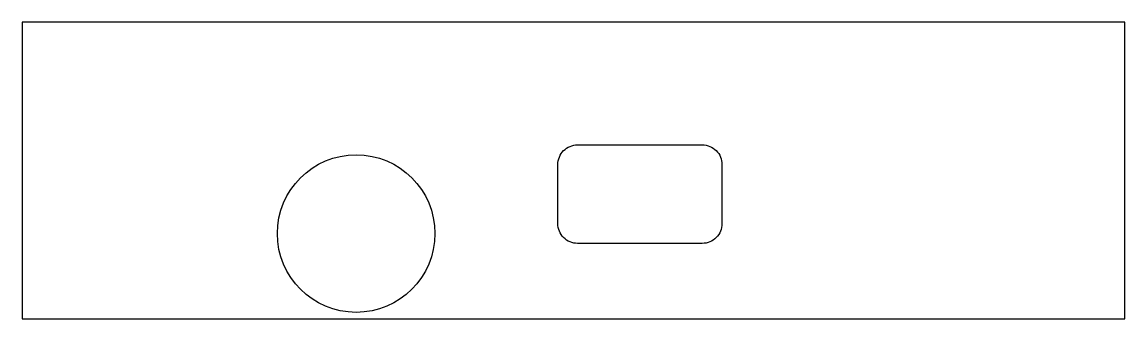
# Model space of a CAD drawing. Header units: millimetres. Extents: x -161.5 to -77.5, y -12.8 to 9.8.
import ezdxf

# ---------------------------------------------------------------- set-up
doc = ezdxf.new("R2010")
doc.units = ezdxf.units.MM
doc.layers.get('0').update_dxf_attribs({"linetype": 'CONTINUOUS'})

msp = doc.modelspace()

# ---------------------------------------------------------------- linework, layer by layer
msp.add_lwpolyline([(-161.499, -12.8), (-77.499, -12.8), (-77.499, 9.8), (-161.499, 9.8)], close=True)
msp.add_lwpolyline([(-109.689, -7.05), (-119.189, -7.05, -0.414214), (-120.689, -5.55), (-120.689, -1.05, -0.414214), (-119.189, 0.45), (-109.689, 0.45, -0.414214), (-108.189, -1.05), (-108.189, -5.55, -0.414214)], format="xyb", close=True)
msp.add_circle((-136.054, -6.3), 6)

doc.saveas('drawing.dxf')
